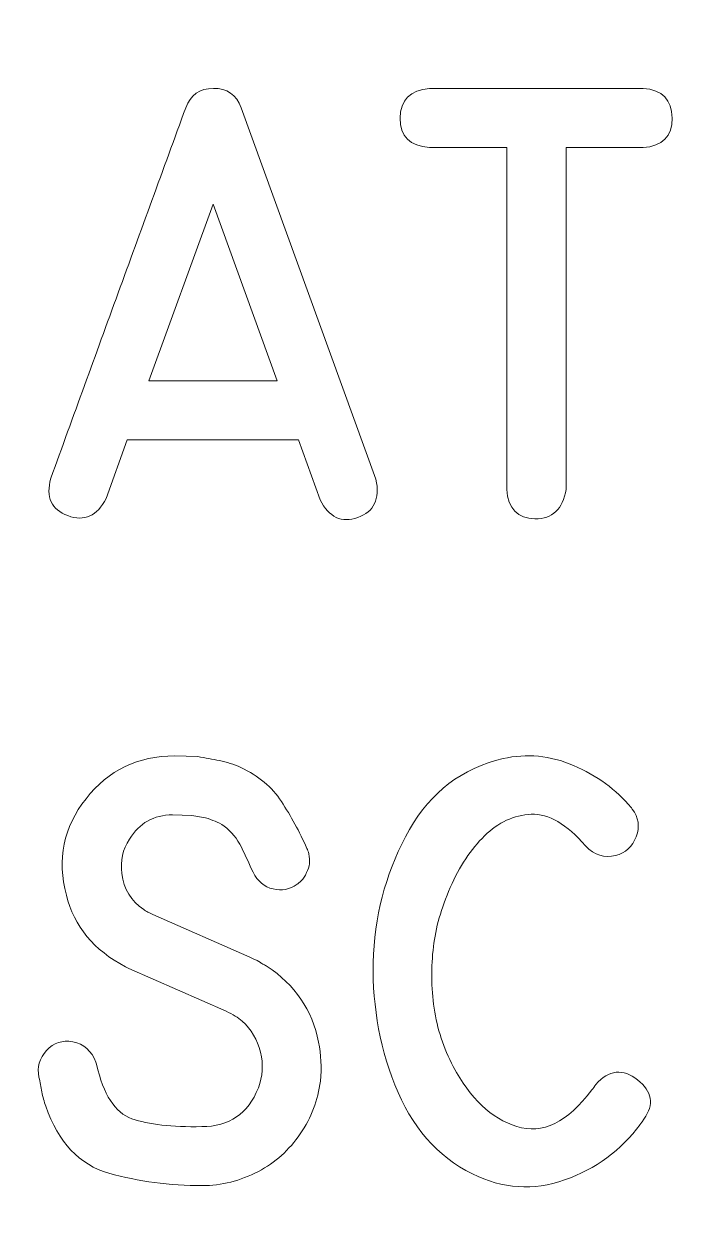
# Model space of a CAD drawing. Header units: millimetres. Extents: x -72 to 72, y -123 to 123.
# Drawn here: x 35.6 to 40.53, y 105.15 to 114.09 of the extents above; entities that cross this region are included whole.
import ezdxf

# ---------------------------------------------------------------- set-up
doc = ezdxf.new("R2010")
doc.units = ezdxf.units.MM
doc.header["$MEASUREMENT"] = 0
doc.layers.add('Layer 1', color=7, linetype='Continuous')

msp = doc.modelspace()

# ---------------------------------------------------------------- linework, layer by layer
at = {"layer": 'Layer 1', "lineweight": 9}
msp.add_open_spline([(70.725, 123.025), (70.725, 123.025), (-70.725, 123.025), (-70.725, 123.025), (-70.725, 123.025), (-71.1231, 123.0247), (-71.5047, 122.8663), (-71.786, 122.5847), (-71.786, 122.5847), (-72.0673, 122.303), (-72.2252, 121.923), (-72.225, 121.525), (-72.225, 121.525), (-72.225, 121.525), (-72.225, 117.0375), (-72.225, 117.0375), (-72.225, 117.0375), (-72.2247, 116.6394), (-72.0664, 116.2577), (-71.7847, 115.9764), (-71.7847, 115.9764), (-71.503, 115.6951), (-71.1231, 115.5372), (-70.725, 115.5375), (-70.725, 115.5375), (-70.725, 115.5375), (-68.2625, 115.5375), (-68.2625, 115.5375), (-68.2625, 115.5375), (-66.1189, 115.5375), (-64.1381, 114.3939), (-63.0663, 112.5375), (-63.0663, 112.5375), (-61.9945, 110.6811), (-61.9945, 108.3939), (-63.0663, 106.5375), (-63.0663, 106.5375), (-64.1381, 104.6811), (-66.1189, 103.5375), (-68.2625, 103.5375), (-68.2625, 103.5375), (-68.2625, 103.5375), (-70.725, 103.5375), (-70.725, 103.5375), (-70.725, 103.5375), (-71.1231, 103.5372), (-71.5047, 103.3788), (-71.786, 103.0972), (-71.786, 103.0972), (-72.0673, 102.8155), (-72.2252, 102.4355), (-72.225, 102.0375), (-72.225, 102.0375), (-72.225, 102.0375), (-72.225, 50.3625), (-72.225, 50.3625), (-72.225, 50.3625), (-72.2247, 49.9644), (-72.0664, 49.5827), (-71.7847, 49.3014), (-71.7847, 49.3014), (-71.503, 49.0201), (-71.1231, 48.8622), (-70.725, 48.8625), (-70.725, 48.8625), (-70.725, 48.8625), (-68.2625, 48.8625), (-68.2625, 48.8625), (-68.2625, 48.8625), (-66.1189, 48.8625), (-64.1381, 47.7189), (-63.0663, 45.8625), (-63.0663, 45.8625), (-61.9945, 44.0061), (-61.9945, 41.7189), (-63.0663, 39.8625), (-63.0663, 39.8625), (-64.1381, 38.0061), (-66.1189, 36.8625), (-68.2625, 36.8625), (-68.2625, 36.8625), (-68.2625, 36.8625), (-70.725, 36.8625), (-70.725, 36.8625), (-70.725, 36.8625), (-71.1231, 36.8622), (-71.5047, 36.7038), (-71.786, 36.4222), (-71.786, 36.4222), (-72.0673, 36.1405), (-72.2252, 35.7605), (-72.225, 35.3625), (-72.225, 35.3625), (-72.225, 35.3625), (-72.225, -35.3625), (-72.225, -35.3625), (-72.225, -35.3625), (-72.2247, -35.7606), (-72.0664, -36.1423), (-71.7847, -36.4236), (-71.7847, -36.4236), (-71.503, -36.7049), (-71.1231, -36.8628), (-70.725, -36.8625), (-70.725, -36.8625), (-70.725, -36.8625), (-68.2625, -36.8625), (-68.2625, -36.8625), (-68.2625, -36.8625), (-66.1189, -36.8625), (-64.1381, -38.0061), (-63.0663, -39.8625), (-63.0663, -39.8625), (-61.9945, -41.7189), (-61.9945, -44.0061), (-63.0663, -45.8625), (-63.0663, -45.8625), (-64.1381, -47.7189), (-66.1189, -48.8625), (-68.2625, -48.8625), (-68.2625, -48.8625), (-68.2625, -48.8625), (-70.725, -48.8625), (-70.725, -48.8625), (-70.725, -48.8625), (-71.1231, -48.8628), (-71.5047, -49.0212), (-71.786, -49.3028), (-71.786, -49.3028), (-72.0673, -49.5845), (-72.2252, -49.9645), (-72.225, -50.3625), (-72.225, -50.3625), (-72.225, -50.3625), (-72.225, -102.0375), (-72.225, -102.0375), (-72.225, -102.0375), (-72.2247, -102.4356), (-72.0664, -102.8173), (-71.7847, -103.0986), (-71.7847, -103.0986), (-71.503, -103.3799), (-71.1231, -103.5378), (-70.725, -103.5375), (-70.725, -103.5375), (-70.725, -103.5375), (-68.2625, -103.5375), (-68.2625, -103.5375), (-68.2625, -103.5375), (-66.1189, -103.5375), (-64.1381, -104.6811), (-63.0663, -106.5375), (-63.0663, -106.5375), (-61.9945, -108.3939), (-61.9945, -110.6811), (-63.0663, -112.5375), (-63.0663, -112.5375), (-64.1381, -114.3939), (-66.1189, -115.5375), (-68.2625, -115.5375), (-68.2625, -115.5375), (-68.2625, -115.5375), (-70.725, -115.5375), (-70.725, -115.5375), (-70.725, -115.5375), (-71.1231, -115.5378), (-71.5047, -115.6962), (-71.786, -115.9778), (-71.786, -115.9778), (-72.0673, -116.2595), (-72.2252, -116.6395), (-72.225, -117.0375), (-72.225, -117.0375), (-72.225, -117.0375), (-72.225, -121.525), (-72.225, -121.525), (-72.225, -121.525), (-72.2247, -121.9231), (-72.0664, -122.3048), (-71.7847, -122.5861), (-71.7847, -122.5861), (-71.503, -122.8674), (-71.1231, -123.0253), (-70.725, -123.025), (-70.725, -123.025), (-70.725, -123.025), (70.725, -123.025), (70.725, -123.025), (70.725, -123.025), (71.1231, -123.0248), (71.5048, -122.8664), (71.7861, -122.5847), (71.7861, -122.5847), (72.0674, -122.3031), (72.2253, -121.9231), (72.225, -121.525), (72.225, -121.525), (72.225, -121.525), (72.225, -117.0375), (72.225, -117.0375), (72.225, -117.0375), (72.2248, -116.6395), (72.0664, -116.2578), (71.7847, -115.9765), (71.7847, -115.9765), (71.5031, -115.6952), (71.1231, -115.5373), (70.725, -115.5375), (70.725, -115.5375), (70.725, -115.5375), (68.2625, -115.5375), (68.2625, -115.5375), (68.2625, -115.5375), (66.1189, -115.5375), (64.1382, -114.3939), (63.0664, -112.5375), (63.0664, -112.5375), (61.9946, -110.6811), (61.9946, -108.3939), (63.0664, -106.5375), (63.0664, -106.5375), (64.1382, -104.6811), (66.1189, -103.5375), (68.2625, -103.5375), (68.2625, -103.5375), (68.2625, -103.5375), (70.725, -103.5375), (70.725, -103.5375), (70.725, -103.5375), (71.1231, -103.5373), (71.5048, -103.3789), (71.7861, -103.0972), (71.7861, -103.0972), (72.0674, -102.8156), (72.2253, -102.4356), (72.225, -102.0375), (72.225, -102.0375), (72.225, -102.0375), (72.225, -50.3625), (72.225, -50.3625), (72.225, -50.3625), (72.2248, -49.9645), (72.0664, -49.5828), (71.7847, -49.3015), (71.7847, -49.3015), (71.5031, -49.0202), (71.1231, -48.8623), (70.725, -48.8625), (70.725, -48.8625), (70.725, -48.8625), (68.2625, -48.8625), (68.2625, -48.8625), (68.2625, -48.8625), (66.1189, -48.8625), (64.1382, -47.7189), (63.0664, -45.8625), (63.0664, -45.8625), (61.9946, -44.0061), (61.9946, -41.7189), (63.0664, -39.8625), (63.0664, -39.8625), (64.1382, -38.0061), (66.1189, -36.8625), (68.2625, -36.8625), (68.2625, -36.8625), (68.2625, -36.8625), (70.725, -36.8625), (70.725, -36.8625), (70.725, -36.8625), (71.1231, -36.8623), (71.5048, -36.7039), (71.7861, -36.4222), (71.7861, -36.4222), (72.0674, -36.1406), (72.2253, -35.7606), (72.225, -35.3625), (72.225, -35.3625), (72.225, -35.3625), (72.225, 35.3625), (72.225, 35.3625), (72.225, 35.3625), (72.2248, 35.7605), (72.0664, 36.1422), (71.7847, 36.4235), (71.7847, 36.4235), (71.5031, 36.7048), (71.1231, 36.8627), (70.725, 36.8625), (70.725, 36.8625), (70.725, 36.8625), (68.2625, 36.8625), (68.2625, 36.8625), (68.2625, 36.8625), (66.1189, 36.8625), (64.1382, 38.0061), (63.0664, 39.8625), (63.0664, 39.8625), (61.9946, 41.7189), (61.9946, 44.0061), (63.0664, 45.8625), (63.0664, 45.8625), (64.1382, 47.7189), (66.1189, 48.8625), (68.2625, 48.8625), (68.2625, 48.8625), (68.2625, 48.8625), (70.725, 48.8625), (70.725, 48.8625), (70.725, 48.8625), (71.1231, 48.8627), (71.5048, 49.0211), (71.7861, 49.3028), (71.7861, 49.3028), (72.0674, 49.5844), (72.2253, 49.9644), (72.225, 50.3625), (72.225, 50.3625), (72.225, 50.3625), (72.225, 102.0375), (72.225, 102.0375), (72.225, 102.0375), (72.2248, 102.4355), (72.0664, 102.8172), (71.7847, 103.0985), (71.7847, 103.0985), (71.5031, 103.3798), (71.1231, 103.5377), (70.725, 103.5375), (70.725, 103.5375), (70.725, 103.5375), (68.2625, 103.5375), (68.2625, 103.5375), (68.2625, 103.5375), (66.1189, 103.5375), (64.1382, 104.6811), (63.0664, 106.5375), (63.0664, 106.5375), (61.9946, 108.3939), (61.9946, 110.6811), (63.0664, 112.5375), (63.0664, 112.5375), (64.1382, 114.3939), (66.1189, 115.5375), (68.2625, 115.5375), (68.2625, 115.5375), (68.2625, 115.5375), (70.725, 115.5375), (70.725, 115.5375), (70.725, 115.5375), (71.1231, 115.5377), (71.5048, 115.6961), (71.7861, 115.9778), (71.7861, 115.9778), (72.0674, 116.2594), (72.2253, 116.6394), (72.225, 117.0375), (72.225, 117.0375), (72.225, 117.0375), (72.225, 121.525), (72.225, 121.525), (72.225, 121.525), (72.2248, 121.923), (72.0664, 122.3047), (71.7847, 122.586), (71.7847, 122.586), (71.5031, 122.8673), (71.1231, 123.0252), (70.725, 123.025)], degree=3, knots=[0, 0, 0, 0, 0.010753, 0.010753, 0.010753, 0.010753, 0.021505, 0.021505, 0.021505, 0.021505, 0.032258, 0.032258, 0.032258, 0.032258, 0.043011, 0.043011, 0.043011, 0.043011, 0.053763, 0.053763, 0.053763, 0.053763, 0.064516, 0.064516, 0.064516, 0.064516, 0.075269, 0.075269, 0.075269, 0.075269, 0.086022, 0.086022, 0.086022, 0.086022, 0.096774, 0.096774, 0.096774, 0.096774, 0.107527, 0.107527, 0.107527, 0.107527, 0.11828, 0.11828, 0.11828, 0.11828, 0.129032, 0.129032, 0.129032, 0.129032, 0.139785, 0.139785, 0.139785, 0.139785, 0.150538, 0.150538, 0.150538, 0.150538, 0.16129, 0.16129, 0.16129, 0.16129, 0.172043, 0.172043, 0.172043, 0.172043, 0.182796, 0.182796, 0.182796, 0.182796, 0.193548, 0.193548, 0.193548, 0.193548, 0.204301, 0.204301, 0.204301, 0.204301, 0.215054, 0.215054, 0.215054, 0.215054, 0.225806, 0.225806, 0.225806, 0.225806, 0.236559, 0.236559, 0.236559, 0.236559, 0.247312, 0.247312, 0.247312, 0.247312, 0.258065, 0.258065, 0.258065, 0.258065, 0.268817, 0.268817, 0.268817, 0.268817, 0.27957, 0.27957, 0.27957, 0.27957, 0.290323, 0.290323, 0.290323, 0.290323, 0.301075, 0.301075, 0.301075, 0.301075, 0.311828, 0.311828, 0.311828, 0.311828, 0.322581, 0.322581, 0.322581, 0.322581, 0.333333, 0.333333, 0.333333, 0.333333, 0.344086, 0.344086, 0.344086, 0.344086, 0.354839, 0.354839, 0.354839, 0.354839, 0.365591, 0.365591, 0.365591, 0.365591, 0.376344, 0.376344, 0.376344, 0.376344, 0.387097, 0.387097, 0.387097, 0.387097, 0.397849, 0.397849, 0.397849, 0.397849, 0.408602, 0.408602, 0.408602, 0.408602, 0.419355, 0.419355, 0.419355, 0.419355, 0.430108, 0.430108, 0.430108, 0.430108, 0.44086, 0.44086, 0.44086, 0.44086, 0.451613, 0.451613, 0.451613, 0.451613, 0.462366, 0.462366, 0.462366, 0.462366, 0.473118, 0.473118, 0.473118, 0.473118, 0.483871, 0.483871, 0.483871, 0.483871, 0.494624, 0.494624, 0.494624, 0.494624, 0.505376, 0.505376, 0.505376, 0.505376, 0.516129, 0.516129, 0.516129, 0.516129, 0.526882, 0.526882, 0.526882, 0.526882, 0.537634, 0.537634, 0.537634, 0.537634, 0.548387, 0.548387, 0.548387, 0.548387, 0.55914, 0.55914, 0.55914, 0.55914, 0.569892, 0.569892, 0.569892, 0.569892, 0.580645, 0.580645, 0.580645, 0.580645, 0.591398, 0.591398, 0.591398, 0.591398, 0.602151, 0.602151, 0.602151, 0.602151, 0.612903, 0.612903, 0.612903, 0.612903, 0.623656, 0.623656, 0.623656, 0.623656, 0.634409, 0.634409, 0.634409, 0.634409, 0.645161, 0.645161, 0.645161, 0.645161, 0.655914, 0.655914, 0.655914, 0.655914, 0.666667, 0.666667, 0.666667, 0.666667, 0.677419, 0.677419, 0.677419, 0.677419, 0.688172, 0.688172, 0.688172, 0.688172, 0.698925, 0.698925, 0.698925, 0.698925, 0.709677, 0.709677, 0.709677, 0.709677, 0.72043, 0.72043, 0.72043, 0.72043, 0.731183, 0.731183, 0.731183, 0.731183, 0.741935, 0.741935, 0.741935, 0.741935, 0.752688, 0.752688, 0.752688, 0.752688, 0.763441, 0.763441, 0.763441, 0.763441, 0.774194, 0.774194, 0.774194, 0.774194, 0.784946, 0.784946, 0.784946, 0.784946, 0.795699, 0.795699, 0.795699, 0.795699, 0.806452, 0.806452, 0.806452, 0.806452, 0.817204, 0.817204, 0.817204, 0.817204, 0.827957, 0.827957, 0.827957, 0.827957, 0.83871, 0.83871, 0.83871, 0.83871, 0.849462, 0.849462, 0.849462, 0.849462, 0.860215, 0.860215, 0.860215, 0.860215, 0.870968, 0.870968, 0.870968, 0.870968, 0.88172, 0.88172, 0.88172, 0.88172, 0.892473, 0.892473, 0.892473, 0.892473, 0.903226, 0.903226, 0.903226, 0.903226, 0.913978, 0.913978, 0.913978, 0.913978, 0.924731, 0.924731, 0.924731, 0.924731, 0.935484, 0.935484, 0.935484, 0.935484, 0.946237, 0.946237, 0.946237, 0.946237, 0.956989, 0.956989, 0.956989, 0.956989, 0.967742, 0.967742, 0.967742, 0.967742, 0.978495, 0.978495, 0.978495, 0.978495, 1, 1, 1, 1], dxfattribs=at)
at = {"layer": 'Layer 1', "color": 240, "lineweight": 9}
for points, knots in [([(35.7913, 110.7385), (35.9564, 111.1946), (36.122, 111.6502), (36.2877, 112.1053), (36.2877, 112.1053), (36.4538, 112.5604), (36.62, 113.016), (36.7861, 113.4716), (36.7861, 113.4716), (36.8205, 113.5658), (36.8883, 113.6134), (36.9893, 113.6145), (36.9893, 113.6145), (37.0909, 113.6156), (37.1592, 113.5679), (37.1941, 113.4716), (37.1941, 113.4716), (37.1941, 113.4716), (38.1879, 110.7311), (38.1879, 110.7311), (38.1879, 110.7311), (38.2186, 110.585), (38.1742, 110.4914), (38.0546, 110.449), (38.0546, 110.449), (37.9344, 110.4062), (37.8424, 110.4501), (37.7767, 110.5792), (37.7767, 110.5792), (37.7767, 110.5792), (37.6175, 111.0226), (37.6175, 111.0226), (37.6175, 111.0226), (37.6175, 111.0226), (36.3538, 111.0226), (36.3538, 111.0226), (36.3538, 111.0226), (36.3538, 111.0226), (36.1988, 110.5898), (36.1988, 110.5898), (36.1988, 110.5898), (36.1326, 110.4596), (36.0384, 110.4173), (35.9167, 110.4623), (35.9167, 110.4623), (35.7945, 110.5067), (35.7527, 110.5993), (35.7913, 110.7385)], [0, 0, 0, 0, 0.076923, 0.076923, 0.076923, 0.076923, 0.153846, 0.153846, 0.153846, 0.153846, 0.230769, 0.230769, 0.230769, 0.230769, 0.307692, 0.307692, 0.307692, 0.307692, 0.384615, 0.384615, 0.384615, 0.384615, 0.461538, 0.461538, 0.461538, 0.461538, 0.538462, 0.538462, 0.538462, 0.538462, 0.615385, 0.615385, 0.615385, 0.615385, 0.692308, 0.692308, 0.692308, 0.692308, 0.769231, 0.769231, 0.769231, 0.769231, 0.846154, 0.846154, 0.846154, 0.846154, 1, 1, 1, 1]), ([(39.152, 110.6565), (39.152, 110.6565), (39.152, 113.1774), (39.152, 113.1774), (39.152, 113.1774), (39.152, 113.1774), (38.5832, 113.1774), (38.5832, 113.1774), (38.5832, 113.1774), (38.4387, 113.1885), (38.3662, 113.2615), (38.3667, 113.3949), (38.3667, 113.3949), (38.3673, 113.5288), (38.4398, 113.6023), (38.5832, 113.6145), (38.5832, 113.6145), (38.5832, 113.6145), (40.1569, 113.6145), (40.1569, 113.6145), (40.1569, 113.6145), (40.2992, 113.6034), (40.3712, 113.5298), (40.3717, 113.3949), (40.3717, 113.3949), (40.3723, 113.2605), (40.3003, 113.1875), (40.1569, 113.1774), (40.1569, 113.1774), (40.1569, 113.1774), (39.5896, 113.1774), (39.5896, 113.1774), (39.5896, 113.1774), (39.5896, 113.1774), (39.5896, 110.6565), (39.5896, 110.6565), (39.5896, 110.6565), (39.5658, 110.5099), (39.4896, 110.4374), (39.3605, 110.4395), (39.3605, 110.4395), (39.2319, 110.4416), (39.1626, 110.5141), (39.152, 110.6565)], [0, 0, 0, 0, 0.083333, 0.083333, 0.083333, 0.083333, 0.166667, 0.166667, 0.166667, 0.166667, 0.25, 0.25, 0.25, 0.25, 0.333333, 0.333333, 0.333333, 0.333333, 0.416667, 0.416667, 0.416667, 0.416667, 0.5, 0.5, 0.5, 0.5, 0.583333, 0.583333, 0.583333, 0.583333, 0.666667, 0.666667, 0.666667, 0.666667, 0.75, 0.75, 0.75, 0.75, 0.833333, 0.833333, 0.833333, 0.833333, 1, 1, 1, 1]), ([(37.4592, 111.4581), (37.4592, 111.4581), (36.9878, 112.7604), (36.9878, 112.7604), (36.9878, 112.7604), (36.9878, 112.7604), (36.5136, 111.4581), (36.5136, 111.4581), (36.5136, 111.4581), (36.5136, 111.4581), (37.4592, 111.4581), (37.4592, 111.4581)], [0, 0, 0, 0, 0.25, 0.25, 0.25, 0.25, 0.5, 0.5, 0.5, 0.5, 1, 1, 1, 1]), ([(36.9878, 112.7604), (36.9878, 112.7604), (37.4592, 111.4581), (37.4592, 111.4581), (37.4592, 111.4581), (37.4592, 111.4581), (36.9878, 112.7604), (36.9878, 112.7604)], [0, 0, 0, 0, 0.333333, 0.333333, 0.333333, 0.333333, 1, 1, 1, 1]), ([(37.2587, 107.2045), (37.2587, 107.2045), (37.2835, 107.1939), (37.2835, 107.1939), (37.2835, 107.1939), (37.2835, 107.1939), (37.3116, 107.1802), (37.3116, 107.1802), (37.3116, 107.1802), (37.3116, 107.1802), (37.3364, 107.1659), (37.3364, 107.1659), (37.3364, 107.1659), (37.3433, 107.1606), (37.3518, 107.1558), (37.3603, 107.1511), (37.3603, 107.1511), (37.3693, 107.1469), (37.3777, 107.1416), (37.3862, 107.1368), (37.3862, 107.1368), (37.5904, 107.0024), (37.7174, 106.8161), (37.7656, 106.5785), (37.7656, 106.5785), (37.7841, 106.4854), (37.7884, 106.3896), (37.7783, 106.2917), (37.7783, 106.2917), (37.7614, 106.151), (37.7122, 106.0213), (37.6301, 105.9017), (37.6301, 105.9017), (37.5481, 105.7821), (37.4449, 105.6901), (37.3211, 105.625), (37.3211, 105.625), (37.1877, 105.5546), (37.0496, 105.5197), (36.9068, 105.5197), (36.9068, 105.5197), (36.667, 105.5197), (36.4384, 105.5504), (36.2199, 105.6117), (36.2199, 105.6117), (36.0019, 105.6731), (35.8463, 105.8377), (35.7537, 106.1055), (35.7537, 106.1055), (35.741, 106.1398), (35.732, 106.1748), (35.7257, 106.2108), (35.7257, 106.2108), (35.7193, 106.2473), (35.7119, 106.2833), (35.704, 106.3198), (35.704, 106.3198), (35.6886, 106.3938), (35.7066, 106.4595), (35.759, 106.5166), (35.759, 106.5166), (35.8109, 106.5732), (35.8759, 106.5949), (35.9532, 106.5817), (35.9532, 106.5817), (36.0352, 106.5648), (36.0918, 106.5145), (36.1241, 106.4298), (36.1241, 106.4298), (36.1241, 106.4298), (36.1289, 106.4155), (36.1289, 106.4155), (36.1289, 106.4155), (36.1781, 106.1912), (36.2649, 106.0573), (36.3882, 106.0139), (36.3882, 106.0139), (36.512, 105.9705), (36.6835, 105.9509), (36.9036, 105.9552), (36.9036, 105.9552), (37.1063, 105.9552), (37.2454, 106.0504), (37.3211, 106.2404), (37.3211, 106.2404), (37.3539, 106.3251), (37.3592, 106.4134), (37.3364, 106.505), (37.3364, 106.505), (37.3137, 106.596), (37.2687, 106.6727), (37.2015, 106.7336), (37.2015, 106.7336), (37.1713, 106.7595), (37.1322, 106.7833), (37.0835, 106.8061), (37.0835, 106.8061), (37.0835, 106.8061), (36.366, 107.1209), (36.366, 107.1209), (36.366, 107.1209), (36.366, 107.1209), (36.3427, 107.1336), (36.3427, 107.1336), (36.3427, 107.1336), (36.1077, 107.2574), (35.9622, 107.4337), (35.9056, 107.6623), (35.9056, 107.6623), (35.8363, 107.9268), (35.8844, 108.1639), (36.0506, 108.3745), (36.0506, 108.3745), (36.2162, 108.5846), (36.4342, 108.6899), (36.7036, 108.6899), (36.7036, 108.6899), (36.7036, 108.6899), (36.8745, 108.6851), (36.8745, 108.6851), (36.8745, 108.6851), (36.93, 108.6751), (36.984, 108.665), (37.0353, 108.655), (37.0353, 108.655), (37.0872, 108.6455), (37.1396, 108.6285), (37.192, 108.6047), (37.192, 108.6047), (37.3222, 108.5439), (37.4222, 108.4597), (37.4915, 108.3534), (37.4915, 108.3534), (37.5608, 108.247), (37.6233, 108.1316), (37.6788, 108.0078), (37.6788, 108.0078), (37.6841, 107.9962), (37.6889, 107.9829), (37.6931, 107.9676), (37.6931, 107.9676), (37.7042, 107.9168), (37.6989, 107.8708), (37.6772, 107.8295), (37.6772, 107.8295), (37.6651, 107.8035), (37.6518, 107.784), (37.6386, 107.7707), (37.6386, 107.7707), (37.6254, 107.757), (37.6143, 107.748), (37.6063, 107.7427), (37.6063, 107.7427), (37.5523, 107.7046), (37.4936, 107.693), (37.4296, 107.7088), (37.4296, 107.7088), (37.365, 107.7231), (37.3163, 107.7644), (37.2819, 107.8327), (37.2819, 107.8327), (37.255, 107.8924), (37.2264, 107.9538), (37.1962, 108.0163), (37.1962, 108.0163), (37.1655, 108.0787), (37.1227, 108.1306), (37.0682, 108.1724), (37.0682, 108.1724), (37.0454, 108.1888), (37.0232, 108.201), (37.002, 108.2084), (37.002, 108.2084), (36.9808, 108.2163), (36.9576, 108.2248), (36.9316, 108.2343), (36.9316, 108.2343), (36.9316, 108.2343), (36.8311, 108.2512), (36.8311, 108.2512), (36.8311, 108.2512), (36.8311, 108.2512), (36.6882, 108.256), (36.6882, 108.256), (36.6882, 108.256), (36.5496, 108.2539), (36.4437, 108.1941), (36.3707, 108.0761), (36.3707, 108.0761), (36.321, 108.0004), (36.3025, 107.9163), (36.3146, 107.8231), (36.3146, 107.8231), (36.3289, 107.7088), (36.3829, 107.6199), (36.476, 107.5564), (36.476, 107.5564), (36.4803, 107.5538), (36.4845, 107.5501), (36.4898, 107.5464), (36.4898, 107.5464), (36.4951, 107.5432), (36.5009, 107.5395), (36.5067, 107.5363), (36.5067, 107.5363), (36.5067, 107.5363), (36.5242, 107.5289), (36.5242, 107.5289), (36.5242, 107.5289), (36.5242, 107.5289), (36.5427, 107.521), (36.5427, 107.521), (36.5427, 107.521), (36.5427, 107.521), (37.2587, 107.2045), (37.2587, 107.2045)], [0, 0, 0, 0, 0.018182, 0.018182, 0.018182, 0.018182, 0.036364, 0.036364, 0.036364, 0.036364, 0.054545, 0.054545, 0.054545, 0.054545, 0.072727, 0.072727, 0.072727, 0.072727, 0.090909, 0.090909, 0.090909, 0.090909, 0.109091, 0.109091, 0.109091, 0.109091, 0.127273, 0.127273, 0.127273, 0.127273, 0.145455, 0.145455, 0.145455, 0.145455, 0.163636, 0.163636, 0.163636, 0.163636, 0.181818, 0.181818, 0.181818, 0.181818, 0.2, 0.2, 0.2, 0.2, 0.218182, 0.218182, 0.218182, 0.218182, 0.236364, 0.236364, 0.236364, 0.236364, 0.254545, 0.254545, 0.254545, 0.254545, 0.272727, 0.272727, 0.272727, 0.272727, 0.290909, 0.290909, 0.290909, 0.290909, 0.309091, 0.309091, 0.309091, 0.309091, 0.327273, 0.327273, 0.327273, 0.327273, 0.345455, 0.345455, 0.345455, 0.345455, 0.363636, 0.363636, 0.363636, 0.363636, 0.381818, 0.381818, 0.381818, 0.381818, 0.4, 0.4, 0.4, 0.4, 0.418182, 0.418182, 0.418182, 0.418182, 0.436364, 0.436364, 0.436364, 0.436364, 0.454545, 0.454545, 0.454545, 0.454545, 0.472727, 0.472727, 0.472727, 0.472727, 0.490909, 0.490909, 0.490909, 0.490909, 0.509091, 0.509091, 0.509091, 0.509091, 0.527273, 0.527273, 0.527273, 0.527273, 0.545455, 0.545455, 0.545455, 0.545455, 0.563636, 0.563636, 0.563636, 0.563636, 0.581818, 0.581818, 0.581818, 0.581818, 0.6, 0.6, 0.6, 0.6, 0.618182, 0.618182, 0.618182, 0.618182, 0.636364, 0.636364, 0.636364, 0.636364, 0.654545, 0.654545, 0.654545, 0.654545, 0.672727, 0.672727, 0.672727, 0.672727, 0.690909, 0.690909, 0.690909, 0.690909, 0.709091, 0.709091, 0.709091, 0.709091, 0.727273, 0.727273, 0.727273, 0.727273, 0.745455, 0.745455, 0.745455, 0.745455, 0.763636, 0.763636, 0.763636, 0.763636, 0.781818, 0.781818, 0.781818, 0.781818, 0.8, 0.8, 0.8, 0.8, 0.818182, 0.818182, 0.818182, 0.818182, 0.836364, 0.836364, 0.836364, 0.836364, 0.854545, 0.854545, 0.854545, 0.854545, 0.872727, 0.872727, 0.872727, 0.872727, 0.890909, 0.890909, 0.890909, 0.890909, 0.909091, 0.909091, 0.909091, 0.909091, 0.927273, 0.927273, 0.927273, 0.927273, 0.945455, 0.945455, 0.945455, 0.945455, 0.963636, 0.963636, 0.963636, 0.963636, 1, 1, 1, 1]), ([(40.1637, 106.0113), (40.1637, 106.0113), (40.15, 105.9906), (40.15, 105.9906), (40.15, 105.9906), (40.1468, 105.9869), (40.1442, 105.9832), (40.1421, 105.98), (40.1421, 105.98), (40.1405, 105.9769), (40.1383, 105.9737), (40.1362, 105.9705), (40.1362, 105.9705), (39.9944, 105.7795), (39.8087, 105.6435), (39.5785, 105.562), (39.5785, 105.562), (39.3488, 105.481), (39.1223, 105.4958), (38.899, 105.6064), (38.899, 105.6064), (38.6397, 105.7356), (38.4492, 105.9546), (38.3275, 106.2637), (38.3275, 106.2637), (38.2064, 106.5727), (38.154, 106.8939), (38.1709, 107.2273), (38.1709, 107.2273), (38.1884, 107.5607), (38.2762, 107.8665), (38.4344, 108.1459), (38.4344, 108.1459), (38.5932, 108.4248), (38.8234, 108.5994), (39.1255, 108.6698), (39.1255, 108.6698), (39.2991, 108.71), (39.4721, 108.6931), (39.6446, 108.6195), (39.6446, 108.6195), (39.8171, 108.5454), (39.959, 108.4417), (40.0696, 108.3084), (40.0696, 108.3084), (40.0706, 108.3084), (40.0733, 108.3052), (40.077, 108.2978), (40.077, 108.2978), (40.1246, 108.2359), (40.1346, 108.1676), (40.1066, 108.0941), (40.1066, 108.0941), (40.0786, 108.02), (40.0278, 107.9739), (39.9531, 107.9549), (39.9531, 107.9549), (39.8738, 107.9343), (39.8002, 107.9581), (39.733, 108.0263), (39.733, 108.0263), (39.5944, 108.1877), (39.461, 108.265), (39.333, 108.2592), (39.333, 108.2592), (39.2049, 108.2528), (39.0901, 108.1999), (38.989, 108.1009), (38.989, 108.1009), (38.8874, 108.0015), (38.8033, 107.8745), (38.7361, 107.7194), (38.7361, 107.7194), (38.6689, 107.5644), (38.6276, 107.4194), (38.6122, 107.2839), (38.6122, 107.2839), (38.5937, 107.1331), (38.5953, 106.9812), (38.6175, 106.8288), (38.6175, 106.8288), (38.6397, 106.6764), (38.6863, 106.533), (38.7578, 106.3986), (38.7578, 106.3986), (38.8821, 106.1631), (39.0382, 106.0155), (39.2266, 105.9562), (39.2266, 105.9562), (39.4155, 105.8964), (39.5997, 105.9869), (39.7796, 106.2266), (39.7796, 106.2266), (39.788, 106.2367), (39.7976, 106.2504), (39.8092, 106.2668), (39.8092, 106.2668), (39.906, 106.3743), (40.0087, 106.3854), (40.1167, 106.3002), (40.1167, 106.3002), (40.2246, 106.215), (40.2405, 106.1187), (40.1637, 106.0113)], [0, 0, 0, 0, 0.037037, 0.037037, 0.037037, 0.037037, 0.074074, 0.074074, 0.074074, 0.074074, 0.111111, 0.111111, 0.111111, 0.111111, 0.148148, 0.148148, 0.148148, 0.148148, 0.185185, 0.185185, 0.185185, 0.185185, 0.222222, 0.222222, 0.222222, 0.222222, 0.259259, 0.259259, 0.259259, 0.259259, 0.296296, 0.296296, 0.296296, 0.296296, 0.333333, 0.333333, 0.333333, 0.333333, 0.37037, 0.37037, 0.37037, 0.37037, 0.407407, 0.407407, 0.407407, 0.407407, 0.444444, 0.444444, 0.444444, 0.444444, 0.481481, 0.481481, 0.481481, 0.481481, 0.518519, 0.518519, 0.518519, 0.518519, 0.555556, 0.555556, 0.555556, 0.555556, 0.592593, 0.592593, 0.592593, 0.592593, 0.62963, 0.62963, 0.62963, 0.62963, 0.666667, 0.666667, 0.666667, 0.666667, 0.703704, 0.703704, 0.703704, 0.703704, 0.740741, 0.740741, 0.740741, 0.740741, 0.777778, 0.777778, 0.777778, 0.777778, 0.814815, 0.814815, 0.814815, 0.814815, 0.851852, 0.851852, 0.851852, 0.851852, 0.888889, 0.888889, 0.888889, 0.888889, 0.925926, 0.925926, 0.925926, 0.925926, 1, 1, 1, 1])]:
    msp.add_open_spline(points, degree=3, knots=knots, dxfattribs=at)

doc.saveas('drawing.dxf')
